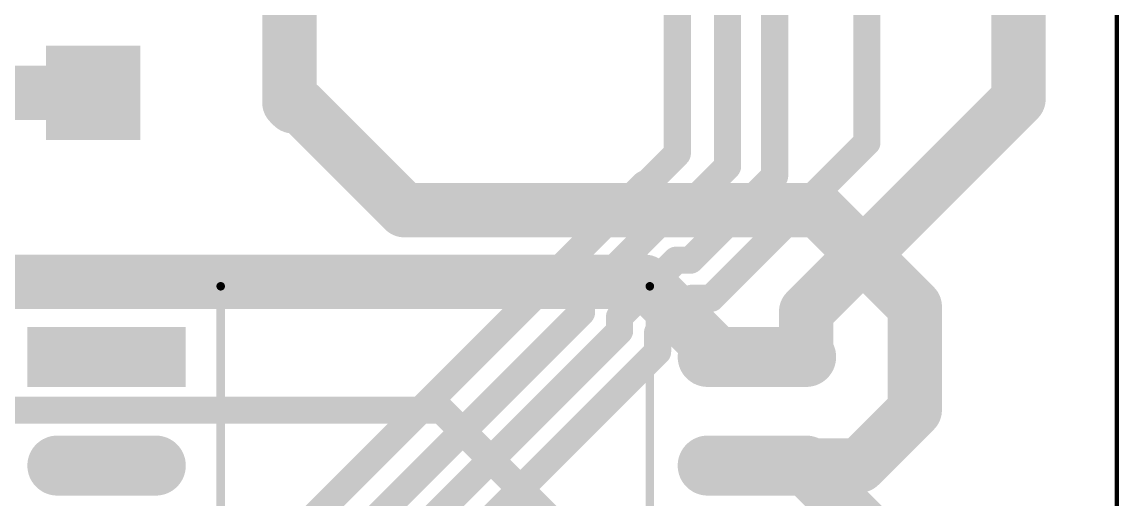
# Model space of a CAD drawing. Header units: millimetres. Extents: x 1.01 to 4.67, y 1.28 to 5.
# Drawn here: x 3.66 to 4.669, y 2.599 to 3.038 of the extents above; entities that cross this region are included whole.
import ezdxf

# ---------------------------------------------------------------- set-up
doc = ezdxf.new("R2010")
doc.units = ezdxf.units.MM
doc.header["$MEASUREMENT"] = 0
for name, color, linetype in [('BottomLayer', 5, 'Continuous'), ('BottomSolder', 6, 'Continuous'), ('Mechanical1', 6, 'Continuous'), ('MultiLayer', 9, 'Continuous'), ('PadHoleLayer', 156, 'Continuous'), ('TopLayer', 1, 'Continuous'), ('TopOverlay', 2, 'Continuous'), ('TopSolder', 216, 'Continuous')]:
    doc.layers.add(name, color=color, linetype=linetype)

# ---------------------------------------------------------------- blocks, each defined once
blk = doc.blocks.new('ARDUINO_NANO_EVERY___DUPLICATE_5')
at = {"layer": 'BottomLayer'}
blk.add_hatch(color=5, dxfattribs=at).paths.add_polyline_path([(-0.06889765, 0.02362205), (0.06889765, 0.02362205), (0.06889765, -0.02362205), (-0.06889765, -0.02362205)])
h = blk.add_hatch(color=5, dxfattribs=at)
edge = h.paths.add_edge_path()
edge.add_arc((0.55314955, 0), 0.023622, 90, 270)
edge.add_line((0.55314955, -0.023622), (0.64370085, -0.023622))
edge.add_arc((0.64370085, 0), 0.023622, 270, 450)
edge.add_line((0.64370085, 0.023622), (0.55314955, 0.023622))
h = blk.add_hatch(color=5, dxfattribs=at)
edge = h.paths.add_edge_path()
edge.add_arc((-0.04527565, -0.1), 0.023622, 90, 270)
edge.add_line((-0.04527565000000001, -0.123622), (0.04527564999999999, -0.123622))
edge.add_arc((0.04527565, -0.1), 0.023622, 270, 450)
edge.add_line((0.04527565, -0.076378), (-0.04527565, -0.076378))
h = blk.add_hatch(color=5, dxfattribs=at)
edge = h.paths.add_edge_path()
edge.add_arc((0.55314955, -0.1), 0.023622, 90, 270)
edge.add_line((0.55314955, -0.123622), (0.64370085, -0.123622))
edge.add_arc((0.64370085, -0.1), 0.023622, 270, 450)
edge.add_line((0.64370085, -0.076378), (0.55314955, -0.076378))
at = {"layer": 'BottomSolder'}
blk.add_hatch(color=6, dxfattribs=at).paths.add_polyline_path([(-0.07289765, 0.02762205), (0.07289765, 0.02762205), (0.07289765, -0.02762205), (-0.07289765, -0.02762205)])
h = blk.add_hatch(color=6, dxfattribs=at)
edge = h.paths.add_edge_path()
edge.add_arc((0.55314955, 0), 0.027622, 90, 270)
edge.add_line((0.55314955, -0.027622), (0.64370085, -0.027622))
edge.add_arc((0.64370085, 0), 0.027622, 270, 450)
edge.add_line((0.64370085, 0.027622), (0.55314955, 0.027622))
h = blk.add_hatch(color=6, dxfattribs=at)
edge = h.paths.add_edge_path()
edge.add_arc((-0.04527565, -0.1), 0.027622, 90, 270)
edge.add_line((-0.04527565000000001, -0.127622), (0.04527564999999999, -0.127622))
edge.add_arc((0.04527565, -0.1), 0.027622, 270, 450)
edge.add_line((0.04527565, -0.072378), (-0.04527565, -0.072378))
h = blk.add_hatch(color=6, dxfattribs=at)
edge = h.paths.add_edge_path()
edge.add_arc((0.55314955, -0.1), 0.027622, 90, 270)
edge.add_line((0.55314955, -0.127622), (0.64370085, -0.127622))
edge.add_arc((0.64370085, -0.1), 0.027622, 270, 450)
edge.add_line((0.64370085, -0.072378), (0.55314955, -0.072378))
at = {"layer": 'MultiLayer'}
blk.add_hatch(color=9, dxfattribs=at).paths.add_polyline_path([(-0.06889765, 0.02362205), (0.06889765, 0.02362205), (0.06889765, -0.02362205), (-0.06889765, -0.02362205)])
h = blk.add_hatch(color=9, dxfattribs=at)
edge = h.paths.add_edge_path()
edge.add_arc((0.55314955, 0), 0.023622, 90, 270)
edge.add_line((0.55314955, -0.023622), (0.64370085, -0.023622))
edge.add_arc((0.64370085, 0), 0.023622, 270, 450)
edge.add_line((0.64370085, 0.023622), (0.55314955, 0.023622))
h = blk.add_hatch(color=9, dxfattribs=at)
edge = h.paths.add_edge_path()
edge.add_arc((-0.04527565, -0.1), 0.023622, 90, 270)
edge.add_line((-0.04527565000000001, -0.123622), (0.04527564999999999, -0.123622))
edge.add_arc((0.04527565, -0.1), 0.023622, 270, 450)
edge.add_line((0.04527565, -0.076378), (-0.04527565, -0.076378))
h = blk.add_hatch(color=9, dxfattribs=at)
edge = h.paths.add_edge_path()
edge.add_arc((0.55314955, -0.1), 0.023622, 90, 270)
edge.add_line((0.55314955, -0.123622), (0.64370085, -0.123622))
edge.add_arc((0.64370085, -0.1), 0.023622, 270, 450)
edge.add_line((0.64370085, -0.076378), (0.55314955, -0.076378))
at = {"layer": 'PadHoleLayer'}
h = blk.add_hatch(color=156, dxfattribs=at)
edge = h.paths.add_edge_path()
edge.add_arc((0, 0), 0.015748, 0, 360)
h = blk.add_hatch(color=156, dxfattribs=at)
edge = h.paths.add_edge_path()
edge.add_arc((0.5984252, 0), 0.015748, 0, 360)
h = blk.add_hatch(color=156, dxfattribs=at)
edge = h.paths.add_edge_path()
edge.add_arc((0, -0.1), 0.015748, 0, 360)
h = blk.add_hatch(color=156, dxfattribs=at)
edge = h.paths.add_edge_path()
edge.add_arc((0.5984252, -0.1), 0.015748, 0, 360)
at = {"layer": 'TopLayer'}
blk.add_hatch(color=1, dxfattribs=at).paths.add_polyline_path([(-0.06889765, 0.02362205), (0.06889765, 0.02362205), (0.06889765, -0.02362205), (-0.06889765, -0.02362205)])
h = blk.add_hatch(color=1, dxfattribs=at)
edge = h.paths.add_edge_path()
edge.add_arc((0.55314955, 0), 0.023622, 90, 270)
edge.add_line((0.55314955, -0.023622), (0.64370085, -0.023622))
edge.add_arc((0.64370085, 0), 0.023622, 270, 450)
edge.add_line((0.64370085, 0.023622), (0.55314955, 0.023622))
h = blk.add_hatch(color=1, dxfattribs=at)
edge = h.paths.add_edge_path()
edge.add_arc((-0.04527565, -0.1), 0.023622, 90, 270)
edge.add_line((-0.04527565000000001, -0.123622), (0.04527564999999999, -0.123622))
edge.add_arc((0.04527565, -0.1), 0.023622, 270, 450)
edge.add_line((0.04527565, -0.076378), (-0.04527565, -0.076378))
h = blk.add_hatch(color=1, dxfattribs=at)
edge = h.paths.add_edge_path()
edge.add_arc((0.55314955, -0.1), 0.023622, 90, 270)
edge.add_line((0.55314955, -0.123622), (0.64370085, -0.123622))
edge.add_arc((0.64370085, -0.1), 0.023622, 270, 450)
edge.add_line((0.64370085, -0.076378), (0.55314955, -0.076378))
at = {"layer": 'TopSolder'}
blk.add_hatch(color=216, dxfattribs=at).paths.add_polyline_path([(-0.07289765, 0.02762205), (0.07289765, 0.02762205), (0.07289765, -0.02762205), (-0.07289765, -0.02762205)])
h = blk.add_hatch(color=216, dxfattribs=at)
edge = h.paths.add_edge_path()
edge.add_arc((0.55314955, 0), 0.027622, 90, 270)
edge.add_line((0.55314955, -0.027622), (0.64370085, -0.027622))
edge.add_arc((0.64370085, 0), 0.027622, 270, 450)
edge.add_line((0.64370085, 0.027622), (0.55314955, 0.027622))
h = blk.add_hatch(color=216, dxfattribs=at)
edge = h.paths.add_edge_path()
edge.add_arc((-0.04527565, -0.1), 0.027622, 90, 270)
edge.add_line((-0.04527565000000001, -0.127622), (0.04527564999999999, -0.127622))
edge.add_arc((0.04527565, -0.1), 0.027622, 270, 450)
edge.add_line((0.04527565, -0.072378), (-0.04527565, -0.072378))
h = blk.add_hatch(color=216, dxfattribs=at)
edge = h.paths.add_edge_path()
edge.add_arc((0.55314955, -0.1), 0.027622, 90, 270)
edge.add_line((0.55314955, -0.127622), (0.64370085, -0.127622))
edge.add_arc((0.64370085, -0.1), 0.027622, 270, 450)
edge.add_line((0.64370085, -0.072378), (0.55314955, -0.072378))
at = {"layer": 'TopOverlay', "const_width": 0.007874}
for points in [[(0.105, 0.065), (0.499882, 0.065)], [(0.105, -1.435), (0.105, 0.065)], [(0.499882, -1.435), (0.499882, 0.065)]]:
    blk.add_lwpolyline(points, dxfattribs=at)
at = {"layer": 'TopOverlay', "const_width": 0.003937}
for points in [[(0.1030315, 0.065, 1), (0.1069685, 0.065, 1)], [(0.1030315, 0.065, 1), (0.1069685, 0.065, 1)], [(0.4979135, 0.065, 1), (0.5018505, 0.065, 1)], [(0.4979135, 0.065, 1), (0.5018505, 0.065, 1)]]:
    blk.add_lwpolyline(points, format="xyb", close=True, dxfattribs=at)
blk = doc.blocks.new('DO_41_33')
at = {"layer": 'BottomLayer'}
h = blk.add_hatch(color=5, dxfattribs=at)
edge = h.paths.add_edge_path()
edge.add_arc((-0.2059055, 0), 0.0393701, 0, 360)
blk.add_hatch(color=5, dxfattribs=at).paths.add_polyline_path([(0.1665354, 0.0393701), (0.2452756, 0.0393701), (0.2452756, -0.0393701), (0.1665354, -0.0393701)])
at = {"layer": 'BottomSolder'}
h = blk.add_hatch(color=6, dxfattribs=at)
edge = h.paths.add_edge_path()
edge.add_arc((-0.2059055, 0), 0.0433701, 0, 360)
blk.add_hatch(color=6, dxfattribs=at).paths.add_polyline_path([(0.1625354, 0.0433701), (0.2492756, 0.0433701), (0.2492756, -0.0433701), (0.1625354, -0.0433701)])
at = {"layer": 'MultiLayer'}
h = blk.add_hatch(color=9, dxfattribs=at)
edge = h.paths.add_edge_path()
edge.add_arc((-0.2059055, 0), 0.0393701, 0, 360)
blk.add_hatch(color=9, dxfattribs=at).paths.add_polyline_path([(0.1665354, 0.0393701), (0.2452756, 0.0393701), (0.2452756, -0.0393701), (0.1665354, -0.0393701)])
at = {"layer": 'PadHoleLayer'}
h = blk.add_hatch(color=156, dxfattribs=at)
edge = h.paths.add_edge_path()
edge.add_arc((-0.2059055, 0), 0.023622, 0, 360)
h = blk.add_hatch(color=156, dxfattribs=at)
edge = h.paths.add_edge_path()
edge.add_arc((0.2059055, 0), 0.023622, 0, 360)
at = {"layer": 'TopLayer'}
h = blk.add_hatch(color=1, dxfattribs=at)
edge = h.paths.add_edge_path()
edge.add_arc((-0.2059055, 0), 0.0393701, 0, 360)
blk.add_hatch(color=1, dxfattribs=at).paths.add_polyline_path([(0.1665354, 0.0393701), (0.2452756, 0.0393701), (0.2452756, -0.0393701), (0.1665354, -0.0393701)])
at = {"layer": 'TopOverlay'}
blk.add_hatch(color=2, dxfattribs=at).paths.add_polyline_path([(0.0767669, -0.0551223), (0.1082629, -0.0551223), (0.1082629, 0.0551139), (0.0767669, 0.0551139)])
at = {"layer": 'TopSolder'}
h = blk.add_hatch(color=216, dxfattribs=at)
edge = h.paths.add_edge_path()
edge.add_arc((-0.2059055, 0), 0.0433701, 0, 360)
blk.add_hatch(color=216, dxfattribs=at).paths.add_polyline_path([(0.1625354, 0.0433701), (0.2492756, 0.0433701), (0.2492756, -0.0433701), (0.1625354, -0.0433701)])
at = {"layer": 'TopOverlay', "const_width": 0.007874}
for points in [[(-0.1043307, -0.0551181), (-0.1043307, 0.0551181)], [(0.1043307, 0.0551181), (-0.1043307, 0.0551181)], [(0.1043307, -0.0551181), (-0.1043307, -0.0551181)]]:
    blk.add_lwpolyline(points, dxfattribs=at)
at = {"layer": 'TopOverlay', "const_width": 0.003937}
for points in [[(-0.1062992, 0.0551181, 1), (-0.1023622, 0.0551181, 1)], [(-0.1062992, 0.0551181, 1), (-0.1023622, 0.0551181, 1)], [(0.1023622, 0.0551181, 1), (0.1062992, 0.0551181, 1)], [(-0.1062992, -0.0551181, 1), (-0.1023622, -0.0551181, 1)], [(-0.1062992, -0.0551181, 1), (-0.1023622, -0.0551181, 1)], [(0.1023622, -0.0551181, 1), (0.1062992, -0.0551181, 1)]]:
    blk.add_lwpolyline(points, format="xyb", close=True, dxfattribs=at)

msp = doc.modelspace()

# ---------------------------------------------------------------- linework, layer by layer
at = {"layer": 'BottomLayer'}
for points, const_width in [([(4.5767717, 2.9673229), (4.5767717, 4.5698819)], 0.05), ([(4.2627953, 2.9173229), (4.2627953, 4.2312993)], 0.025), ([(4.3090551, 2.9055118), (4.3090551, 3.8730315)], 0.025), ([(4.3523622, 2.8966535), (4.3523622, 3.5345886)], 0.025), ([(4.4372614, 2.9274188), (4.4372614, 3.1555326)], 0.025), ([(3.5255906, 2.9732285), (3.7253938, 2.9732285)], 0.05), ([(4.3813678, 2.771919), (4.5767717, 2.9673229)], 0.05), ([(4.2939568, 2.7841142), (4.4372614, 2.9274188)], 0.025), ([(4.2345866, 2.8891142), (4.2627953, 2.9173229)], 0.025), ([(4.2576575, 2.8541142), (4.3090551, 2.9055118)], 0.025), ([(4.2748229, 2.8191142), (4.3523622, 2.8966535)], 0.025), ([(4.1396535, 2.7959762), (4.2327915, 2.8891142)], 0.025), ([(4.2327915, 2.8891142), (4.2345866, 2.8891142)], 0.025), ([(4.1746535, 2.7814788), (4.2472889, 2.8541142)], 0.025), ([(4.2472889, 2.8541142), (4.2576575, 2.8541142)], 0.025), ([(4.2096535, 2.7669814), (4.2617863, 2.8191142)], 0.025), ([(4.2617863, 2.8191142), (4.2748229, 2.8191142)], 0.025), ([(3.8892126, 2.5437402), (4.1396535, 2.7941811)], 0.025), ([(4.1396535, 2.7941811), (4.1396535, 2.7959762)], 0.025), ([(4.2446535, 2.752484), (4.2762837, 2.7841142)], 0.025), ([(4.2762837, 2.7841142), (4.2939568, 2.7841142)], 0.025), ([(4.3813678, 2.7407391), (4.3813678, 2.771919)], 0.05), ([(4.1746535, 2.7711102), (4.1746535, 2.7814788)], 0.025), ([(3.9242126, 2.5206693), (4.1746535, 2.7711102)], 0.025), ([(4.2096535, 2.7539448), (4.2096535, 2.7669814)], 0.025), ([(3.961063, 2.5053543), (4.2096535, 2.7539448)], 0.025), ([(4.2446535, 2.7348109), (4.2446535, 2.752484)], 0.025), ([(4.3707468, 2.7301181), (4.3813678, 2.7407391)], 0.04), ([(3.996063, 2.4862204), (4.2446535, 2.7348109)], 0.025), ([(4.3395669, 2.7301181), (4.3707468, 2.7301181)], 0.04), ([(4.3358544, 2.6299213), (4.3360512, 2.6301181)], 0.05), ([(4.3360512, 2.6301181), (4.378571, 2.6301181)], 0.05), ([(4.378571, 2.6301181), (4.5531496, 2.4555395)], 0.05)]:
    msp.add_lwpolyline(points, dxfattribs=dict(at, const_width=const_width))
for points, const_width in [([(3.7128938, 2.9732285, 1), (3.7378938, 2.9732285, 1)], 0.025), ([(4.5642717, 2.9673229, 1), (4.5892717, 2.9673229, 1)], 0.025), ([(4.5642717, 2.9673229, 1), (4.5892717, 2.9673229, 1)], 0.025), ([(4.4310114, 2.9274188, 1), (4.4435114, 2.9274188, 1)], 0.0125), ([(4.4310114, 2.9274188, 1), (4.4435114, 2.9274188, 1)], 0.0125), ([(4.2565453, 2.9173229, 1), (4.2690453, 2.9173229, 1)], 0.0125), ([(4.2565453, 2.9173229, 1), (4.2690453, 2.9173229, 1)], 0.0125), ([(4.3028051, 2.9055118, 1), (4.3153051, 2.9055118, 1)], 0.0125), ([(4.3028051, 2.9055118, 1), (4.3153051, 2.9055118, 1)], 0.0125), ([(4.3461122, 2.8966535, 1), (4.3586122, 2.8966535, 1)], 0.0125), ([(4.3461122, 2.8966535, 1), (4.3586122, 2.8966535, 1)], 0.0125), ([(4.2265415, 2.8891142, 1), (4.2390415, 2.8891142, 1)], 0.0125), ([(4.2265415, 2.8891142, 1), (4.2390415, 2.8891142, 1)], 0.0125), ([(4.2283366, 2.8891142, 1), (4.2408366, 2.8891142, 1)], 0.0125), ([(4.2283366, 2.8891142, 1), (4.2408366, 2.8891142, 1)], 0.0125), ([(4.2410389, 2.8541142, 1), (4.2535389, 2.8541142, 1)], 0.0125), ([(4.2410389, 2.8541142, 1), (4.2535389, 2.8541142, 1)], 0.0125), ([(4.2514075, 2.8541142, 1), (4.2639075, 2.8541142, 1)], 0.0125), ([(4.2514075, 2.8541142, 1), (4.2639075, 2.8541142, 1)], 0.0125), ([(4.2555363, 2.8191142, 1), (4.2680363, 2.8191142, 1)], 0.0125), ([(4.2555363, 2.8191142, 1), (4.2680363, 2.8191142, 1)], 0.0125), ([(4.2685729, 2.8191142, 1), (4.2810729, 2.8191142, 1)], 0.0125), ([(4.2685729, 2.8191142, 1), (4.2810729, 2.8191142, 1)], 0.0125), ([(4.1334035, 2.7959762, 1), (4.1459035, 2.7959762, 1)], 0.0125), ([(4.1334035, 2.7959762, 1), (4.1459035, 2.7959762, 1)], 0.0125), ([(4.1334035, 2.7941811, 1), (4.1459035, 2.7941811, 1)], 0.0125), ([(4.1334035, 2.7941811, 1), (4.1459035, 2.7941811, 1)], 0.0125), ([(4.2700337, 2.7841142, 1), (4.2825337, 2.7841142, 1)], 0.0125), ([(4.2700337, 2.7841142, 1), (4.2825337, 2.7841142, 1)], 0.0125), ([(4.2877068, 2.7841142, 1), (4.3002068, 2.7841142, 1)], 0.0125), ([(4.2877068, 2.7841142, 1), (4.3002068, 2.7841142, 1)], 0.0125), ([(4.3688678, 2.771919, 1), (4.3938678, 2.771919, 1)], 0.025), ([(4.3688678, 2.771919, 1), (4.3938678, 2.771919, 1)], 0.025), ([(4.1684035, 2.7814788, 1), (4.1809035, 2.7814788, 1)], 0.0125), ([(4.1684035, 2.7814788, 1), (4.1809035, 2.7814788, 1)], 0.0125), ([(4.1684035, 2.7711102, 1), (4.1809035, 2.7711102, 1)], 0.0125), ([(4.1684035, 2.7711102, 1), (4.1809035, 2.7711102, 1)], 0.0125), ([(4.2034035, 2.7669814, 1), (4.2159035, 2.7669814, 1)], 0.0125), ([(4.2034035, 2.7669814, 1), (4.2159035, 2.7669814, 1)], 0.0125), ([(4.2034035, 2.7539448, 1), (4.2159035, 2.7539448, 1)], 0.0125), ([(4.2034035, 2.7539448, 1), (4.2159035, 2.7539448, 1)], 0.0125), ([(4.2384035, 2.752484, 1), (4.2509035, 2.752484, 1)], 0.0125), ([(4.2384035, 2.752484, 1), (4.2509035, 2.752484, 1)], 0.0125), ([(4.3688678, 2.7407391, 1), (4.3938678, 2.7407391, 1)], 0.025), ([(4.3713678, 2.7407391, 1), (4.3913678, 2.7407391, 1)], 0.02), ([(4.2384035, 2.7348109, 1), (4.2509035, 2.7348109, 1)], 0.0125), ([(4.2384035, 2.7348109, 1), (4.2509035, 2.7348109, 1)], 0.0125), ([(4.3295669, 2.7301181, 1), (4.3495669, 2.7301181, 1)], 0.02), ([(4.3607468, 2.7301181, 1), (4.3807468, 2.7301181, 1)], 0.02), ([(4.3607468, 2.7301181, 1), (4.3807468, 2.7301181, 1)], 0.02), ([(4.3233544, 2.6299213, 1), (4.3483544, 2.6299213, 1)], 0.025), ([(4.3235512, 2.6301181, 1), (4.3485512, 2.6301181, 1)], 0.025), ([(4.3235512, 2.6301181, 1), (4.3485512, 2.6301181, 1)], 0.025), ([(4.366071, 2.6301181, 1), (4.391071, 2.6301181, 1)], 0.025), ([(4.366071, 2.6301181, 1), (4.391071, 2.6301181, 1)], 0.025)]:
    msp.add_lwpolyline(points, format="xyb", close=True, dxfattribs=dict(at, const_width=const_width))
at = {"layer": 'Mechanical1', "const_width": 0.003937}
msp.add_lwpolyline([(4.6673229, 4.0770178), (4.667323, 2.2153053)], dxfattribs=at)
at = {"layer": 'TopLayer'}
for points, const_width in [([(3.9058336, 2.9641104), (3.9058336, 3.7728561)], 0.05), ([(3.9058336, 2.9641104), (3.90918, 2.960764)], 0.05), ([(3.90918, 2.960764), (3.9159818, 2.960764)], 0.05), ([(3.9159818, 2.960764), (4.0115883, 2.8651575)], 0.05), ([(4.0115883, 2.8651575), (4.3927165, 2.8651575)], 0.05), ([(4.3927165, 2.8651575), (4.4812992, 2.7765748)], 0.05), ([(2.8084108, 2.7992125), (4.2330708, 2.7992126)], 0.05), ([(4.2330708, 2.7992126), (4.2921535, 2.7401299)], 0.05), ([(4.4812992, 2.6811024), (4.4812992, 2.7765748)], 0.05), ([(4.2921535, 2.731496), (4.2921535, 2.7401299)], 0.05), ([(4.2921535, 2.731496), (4.2935314, 2.7301181)], 0.05), ([(4.2935314, 2.7301181), (4.3360512, 2.7301181)], 0.05), ([(4.4303149, 2.6301181), (4.4812992, 2.6811024)], 0.05), ([(3.0391733, 2.6811024), (4.0458105, 2.6811024)], 0.025), ([(4.0458105, 2.6811024), (4.2967948, 2.4301181)], 0.025), ([(4.3360512, 2.6301181), (4.4303149, 2.6301181)], 0.05)]:
    msp.add_lwpolyline(points, dxfattribs=dict(at, const_width=const_width))
for points, const_width in [([(3.8933336, 2.9641104, 1), (3.9183336, 2.9641104, 1)], 0.025), ([(3.8933336, 2.9641104, 1), (3.9183336, 2.9641104, 1)], 0.025), ([(3.89668, 2.960764, 1), (3.92168, 2.960764, 1)], 0.025), ([(3.89668, 2.960764, 1), (3.92168, 2.960764, 1)], 0.025), ([(3.9034818, 2.960764, 1), (3.9284818, 2.960764, 1)], 0.025), ([(3.9034818, 2.960764, 1), (3.9284818, 2.960764, 1)], 0.025), ([(3.9990883, 2.8651575, 1), (4.0240883, 2.8651575, 1)], 0.025), ([(3.9990883, 2.8651575, 1), (4.0240883, 2.8651575, 1)], 0.025), ([(4.3802165, 2.8651575, 1), (4.4052165, 2.8651575, 1)], 0.025), ([(4.3802165, 2.8651575, 1), (4.4052165, 2.8651575, 1)], 0.025), ([(4.2205708, 2.7992126, 1), (4.2455708, 2.7992126, 1)], 0.025), ([(4.2205708, 2.7992126, 1), (4.2455708, 2.7992126, 1)], 0.025), ([(4.4687992, 2.7765748, 1), (4.4937992, 2.7765748, 1)], 0.025), ([(4.4687992, 2.7765748, 1), (4.4937992, 2.7765748, 1)], 0.025), ([(4.2796535, 2.7401299, 1), (4.3046535, 2.7401299, 1)], 0.025), ([(4.2796535, 2.7401299, 1), (4.3046535, 2.7401299, 1)], 0.025), ([(4.2796535, 2.731496, 1), (4.3046535, 2.731496, 1)], 0.025), ([(4.2796535, 2.731496, 1), (4.3046535, 2.731496, 1)], 0.025), ([(4.2810314, 2.7301181, 1), (4.3060314, 2.7301181, 1)], 0.025), ([(4.2810314, 2.7301181, 1), (4.3060314, 2.7301181, 1)], 0.025), ([(4.3235512, 2.7301181, 1), (4.3485512, 2.7301181, 1)], 0.025), ([(4.4687992, 2.6811024, 1), (4.4937992, 2.6811024, 1)], 0.025), ([(4.4687992, 2.6811024, 1), (4.4937992, 2.6811024, 1)], 0.025), ([(4.0395605, 2.6811024, 1), (4.0520605, 2.6811024, 1)], 0.0125), ([(4.0395605, 2.6811024, 1), (4.0520605, 2.6811024, 1)], 0.0125), ([(4.3235512, 2.6301181, 1), (4.3485512, 2.6301181, 1)], 0.025), ([(4.4178149, 2.6301181, 1), (4.4428149, 2.6301181, 1)], 0.025), ([(4.4178149, 2.6301181, 1), (4.4428149, 2.6301181, 1)], 0.025)]:
    msp.add_lwpolyline(points, format="xyb", close=True, dxfattribs=dict(at, const_width=const_width))

# ---------------------------------------------------------------- block references
at = {"rotation": 270}
msp.add_blockref('DO_41_33', (3.7253938, 3.179134), dxfattribs=at)
msp.add_blockref('ARDUINO_NANO_EVERY___DUPLICATE_5', (3.737626, 2.7301181))

doc.saveas('drawing.dxf')
